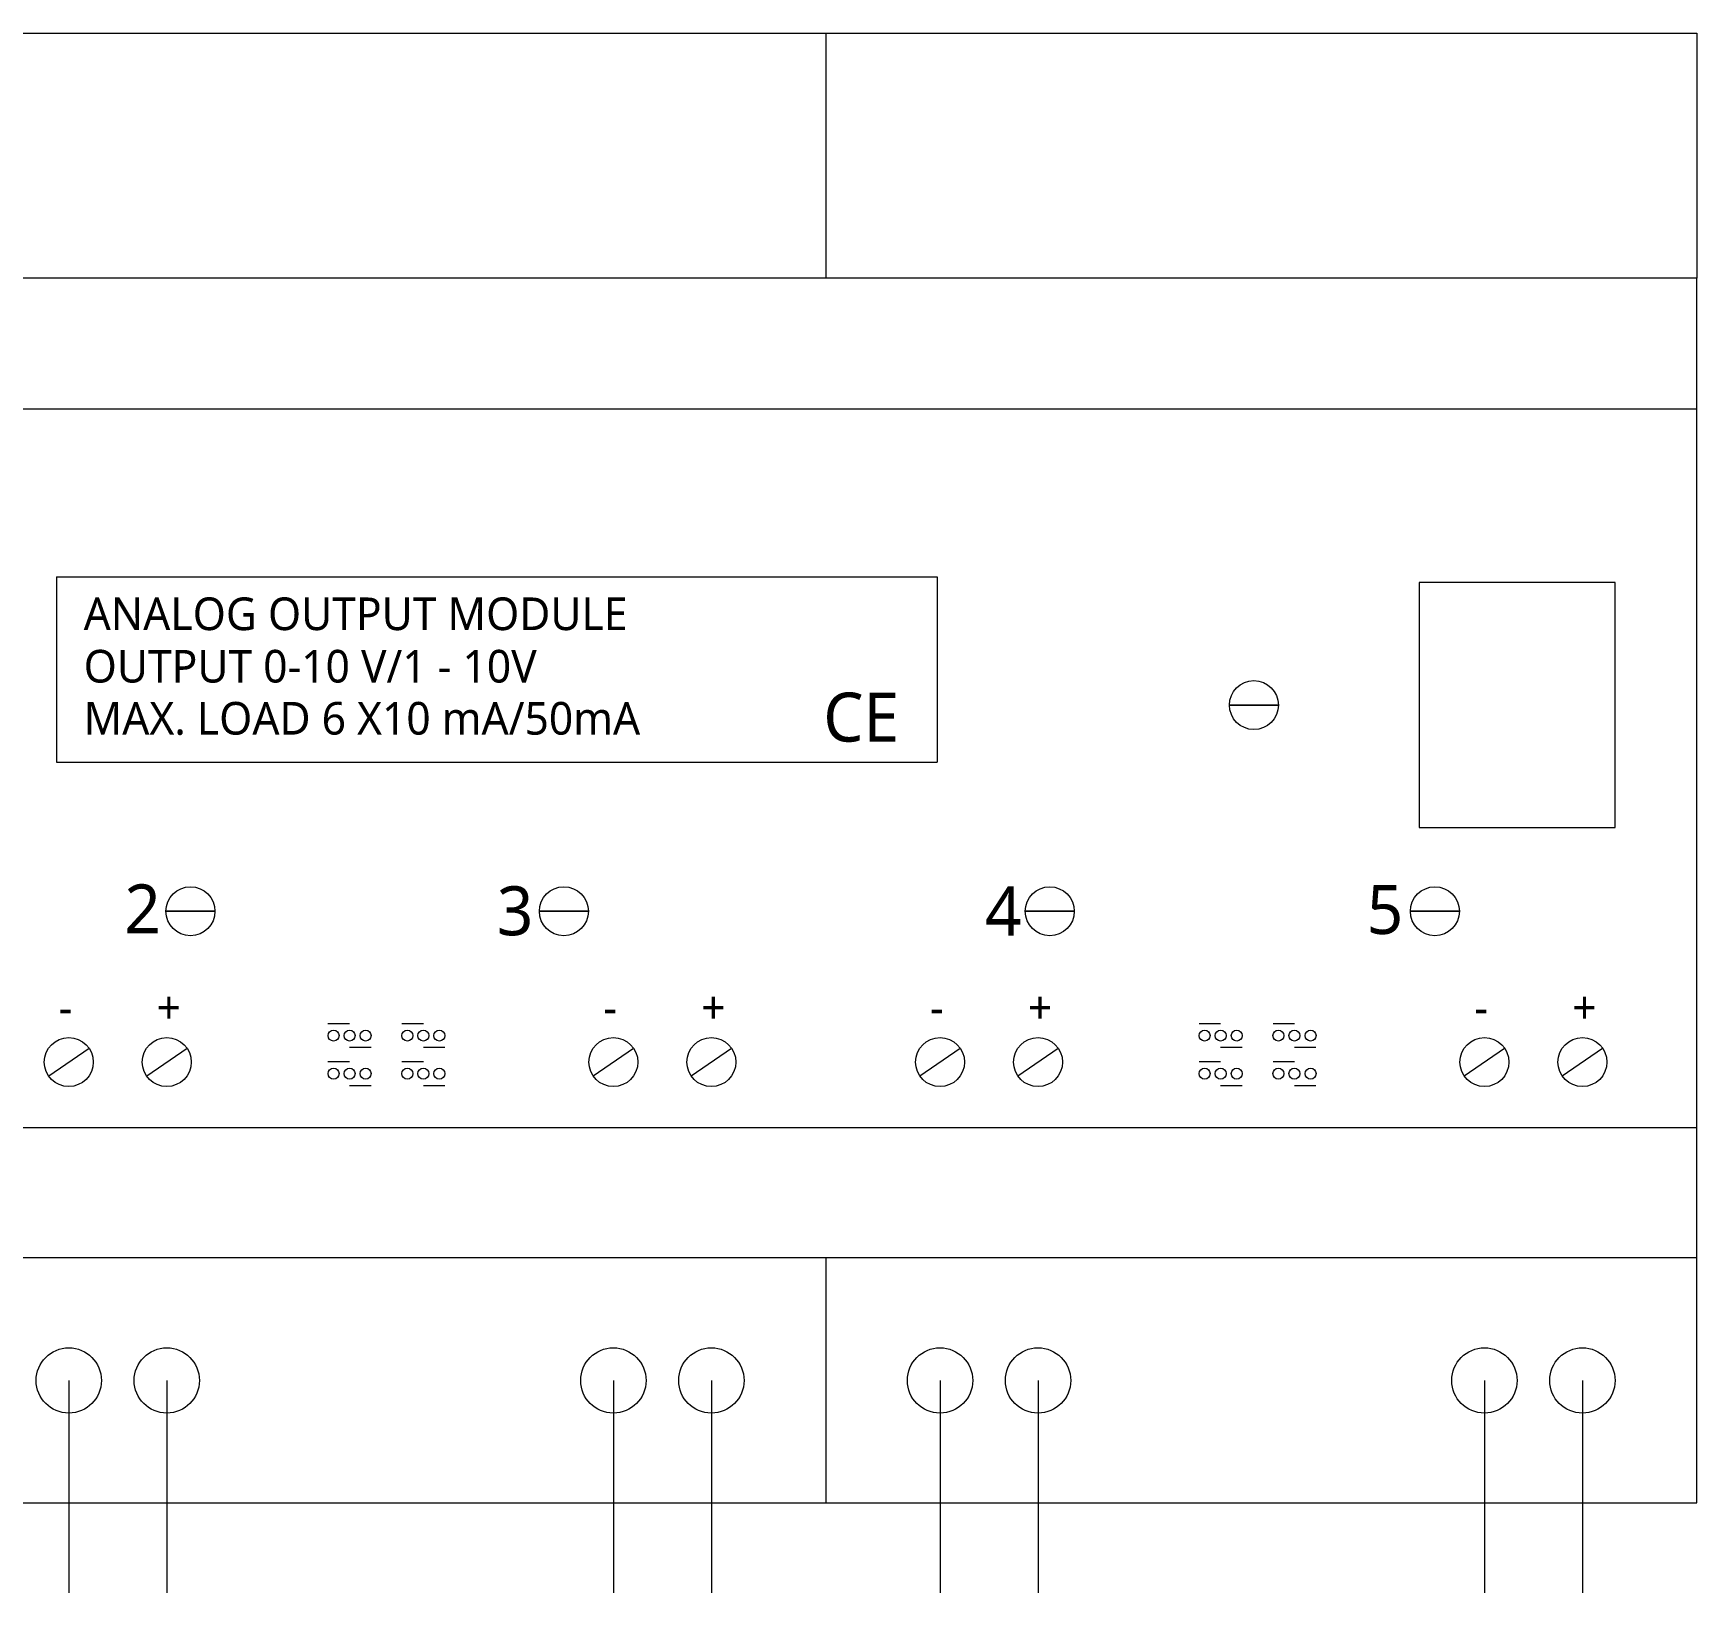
# Model space of a CAD drawing. Header units: millimetres. Extents: x 36 to 196, y -66 to 29.
# Drawn here: x 94.2 to 196, y -66.5 to 29 of the extents above; entities that cross this region are included whole.
import ezdxf

# ---------------------------------------------------------------- set-up
doc = ezdxf.new("R2010")
doc.units = ezdxf.units.MM
doc.header["$LTSCALE"] = 20
doc.layers.add('Ontwerplaag-1', color=7, linetype='Continuous')
doc.styles.add('@Malgun Gothic', font='malgun.ttf')

msp = doc.modelspace()

# ---------------------------------------------------------------- hatches: boundary and pattern name
at = {"layer": 'Ontwerplaag-1', "linetype": 'Continuous', "lineweight": 5, "transparency": 33554687}
h = msp.add_hatch(color=256, dxfattribs=at)
h.set_gradient(color1=(0, 0, 255), color2=(5, 5, 255))
h.paths.add_polyline_path([(170.39, -12.14), (167.39, -12.14)])
h = msp.add_hatch(color=256, dxfattribs=at)
h.set_gradient(color1=(255, 0, 0), color2=(255, 0, 0))
h.paths.add_polyline_path([(105.28, -24.77), (102.28, -24.77)])
h = msp.add_hatch(color=256, dxfattribs=at)
h.set_gradient(color1=(255, 0, 0), color2=(255, 0, 0))
h.paths.add_polyline_path([(128.14, -24.77), (125.14, -24.77)])
h = msp.add_hatch(color=256, dxfattribs=at)
h.set_gradient(color1=(255, 0, 0), color2=(255, 0, 0))
h.paths.add_polyline_path([(157.89, -24.77), (154.89, -24.77)])
h = msp.add_hatch(color=256, dxfattribs=at)
h.set_gradient(color1=(255, 0, 0), color2=(255, 0, 0))
h.paths.add_polyline_path([(178.47, -24.77), (181.47, -24.77)])

# ---------------------------------------------------------------- linework, layer by layer
at = {"layer": 'Ontwerplaag-1', "color": 7, "linetype": 'Continuous', "lineweight": 5, "transparency": 33554687}
for p, q in [((36, 29), (196, 29)), ((142.67, 29), (142.67, 14)), ((196, 29), (196, 14)), ((196, 14), (36, 14)), ((196, -61), (196, 14)), ((36, 6), (196, 6)), ((95.57, -4.28), (95.57, -15.64)), ((95.57, -4.28), (149.5, -4.28)), ((149.5, -4.28), (149.5, -15.64)), ((191, -4.64), (179, -4.64)), ((179, -4.64), (179, -19.64)), ((191, -12.14), (191, -4.64)), ((191, -19.64), (191, -12.14)), ((95.57, -15.64), (149.5, -15.64)), ((179, -19.64), (191, -19.64)), ((112.2, -31.64), (113.52, -31.64)), ((116.72, -31.64), (118.04, -31.64)), ((165.54, -31.64), (166.85, -31.64)), ((170.06, -31.64), (171.37, -31.64)), ((95.1, -34.85), (97.57, -33.15)), ((101.1, -34.85), (103.57, -33.15)), ((114.84, -33.12), (113.52, -33.12)), ((119.36, -33.12), (118.04, -33.12)), ((128.43, -34.85), (130.9, -33.15)), ((134.43, -34.85), (136.9, -33.15)), ((148.43, -34.85), (150.9, -33.15)), ((154.43, -34.85), (156.9, -33.15)), ((168.17, -33.12), (166.85, -33.12)), ((172.69, -33.12), (171.37, -33.12)), ((181.77, -34.85), (184.23, -33.15)), ((187.77, -34.85), (190.23, -33.15)), ((112.2, -33.96), (113.52, -33.96)), ((116.72, -33.96), (118.04, -33.96)), ((165.54, -33.96), (166.85, -33.96)), ((170.06, -33.96), (171.37, -33.96)), ((114.84, -35.45), (113.52, -35.45)), ((119.36, -35.45), (118.04, -35.45)), ((168.17, -35.45), (166.85, -35.45)), ((172.69, -35.45), (171.37, -35.45)), ((36, -38), (196, -38)), ((196, -46), (36, -46)), ((142.67, -46), (142.67, -61)), ((96.33, -53.5), (96.33, -66.5)), ((102.33, -53.5), (102.33, -66.5)), ((129.67, -53.5), (129.67, -66.5)), ((135.67, -53.5), (135.67, -66.5)), ((149.67, -53.5), (149.67, -66.5)), ((155.67, -53.5), (155.67, -66.5)), ((183, -53.5), (183, -66.5)), ((189, -53.5), (189, -66.5)), ((36, -61), (196, -61))]:
    msp.add_line(p, q, dxfattribs=at)
at = {"layer": 'Ontwerplaag-1', "color": 7, "linetype": 'Continuous', "lineweight": 5, "transparency": 33554687, "flags": 128}
for points in [[(170.39, -12.14), (167.39, -12.14), (167.39, -12.14), (170.39, -12.14)], [(105.28, -24.77), (102.28, -24.77), (102.28, -24.77), (105.28, -24.77)], [(128.14, -24.77), (125.14, -24.77), (125.14, -24.77), (128.14, -24.77)], [(157.89, -24.77), (154.89, -24.77), (154.89, -24.77), (157.89, -24.77)], [(178.47, -24.77), (181.47, -24.77), (181.47, -24.77), (178.47, -24.77)]]:
    msp.add_lwpolyline(points, close=True, dxfattribs=at)
at = {"layer": 'Ontwerplaag-1', "color": 7, "linetype": 'Continuous', "lineweight": 5, "transparency": 33554687}
for centre, radius in [((168.89, -12.14), 1.5), ((103.78, -24.77), 1.5), ((126.64, -24.77), 1.5), ((156.39, -24.77), 1.5), ((179.97, -24.77), 1.5), ((96.33, -34), 1.5), ((102.33, -34), 1.5), ((112.54, -32.38), 0.336), ((113.52, -32.38), 0.336), ((114.5, -32.38), 0.336), ((117.06, -32.38), 0.336), ((118.04, -32.38), 0.336), ((119.02, -32.38), 0.336), ((129.67, -34), 1.5), ((135.67, -34), 1.5), ((149.67, -34), 1.5), ((155.67, -34), 1.5), ((165.87, -32.38), 0.336), ((166.85, -32.38), 0.336), ((167.84, -32.38), 0.336), ((170.39, -32.38), 0.336), ((171.37, -32.38), 0.336), ((172.36, -32.38), 0.336), ((183, -34), 1.5), ((189, -34), 1.5), ((112.54, -34.71), 0.336), ((113.52, -34.71), 0.336), ((114.5, -34.71), 0.336), ((117.06, -34.71), 0.336), ((118.04, -34.71), 0.336), ((119.02, -34.71), 0.336), ((165.87, -34.71), 0.336), ((166.85, -34.71), 0.336), ((167.84, -34.71), 0.336), ((170.39, -34.71), 0.336), ((171.37, -34.71), 0.336), ((172.36, -34.71), 0.336), ((96.33, -53.5), 2), ((102.33, -53.5), 2), ((129.67, -53.5), 2), ((135.67, -53.5), 2), ((149.67, -53.5), 2), ((155.67, -53.5), 2), ((183, -53.5), 2), ((189, -53.5), 2)]:
    msp.add_circle(centre, radius, dxfattribs=at)

# ---------------------------------------------------------------- texts
at = {"layer": 'Ontwerplaag-1', "color": 7, "transparency": 33554687, "attachment_point": 7, "style": '@Malgun Gothic'}
for s, insert, char_height, line_spacing_factor in [('ANALOG OUTPUT MODULE', (97.24, -7.58), 2, 1.004011), ('OUTPUT 0-10 V/1 - 10V', (97.24, -10.79), 2, 1.004011), ('MAX. LOAD 6 X10 mA/50mA', (97.24, -13.99), 2, 1.004011), ('CE', (142.52, -14.42), 3, 0.669344), ('2', (99.73, -26.12), 3, 0.669344), ('3', (122.54, -26.28), 3, 0.669344), ('4', (152.43, -26.26), 3, 0.669344), ('5', (175.8, -26.2), 3, 0.669344), ('+', (101.71, -31.66), 2, 1.004011), ('+', (135.05, -31.66), 2, 1.004011), ('+', (155.05, -31.66), 2, 1.004011), ('+', (188.38, -31.66), 2, 1.004011), ('-', (95.71, -31.66), 2, 1.004011), ('-', (129.05, -31.66), 2, 1.004011), ('-', (149.05, -31.66), 2, 1.004011), ('-', (182.38, -31.66), 2, 1.004011)]:
    msp.add_mtext(s, dxfattribs=dict(at, insert=insert, char_height=char_height, line_spacing_factor=line_spacing_factor))

doc.saveas('drawing.dxf')
